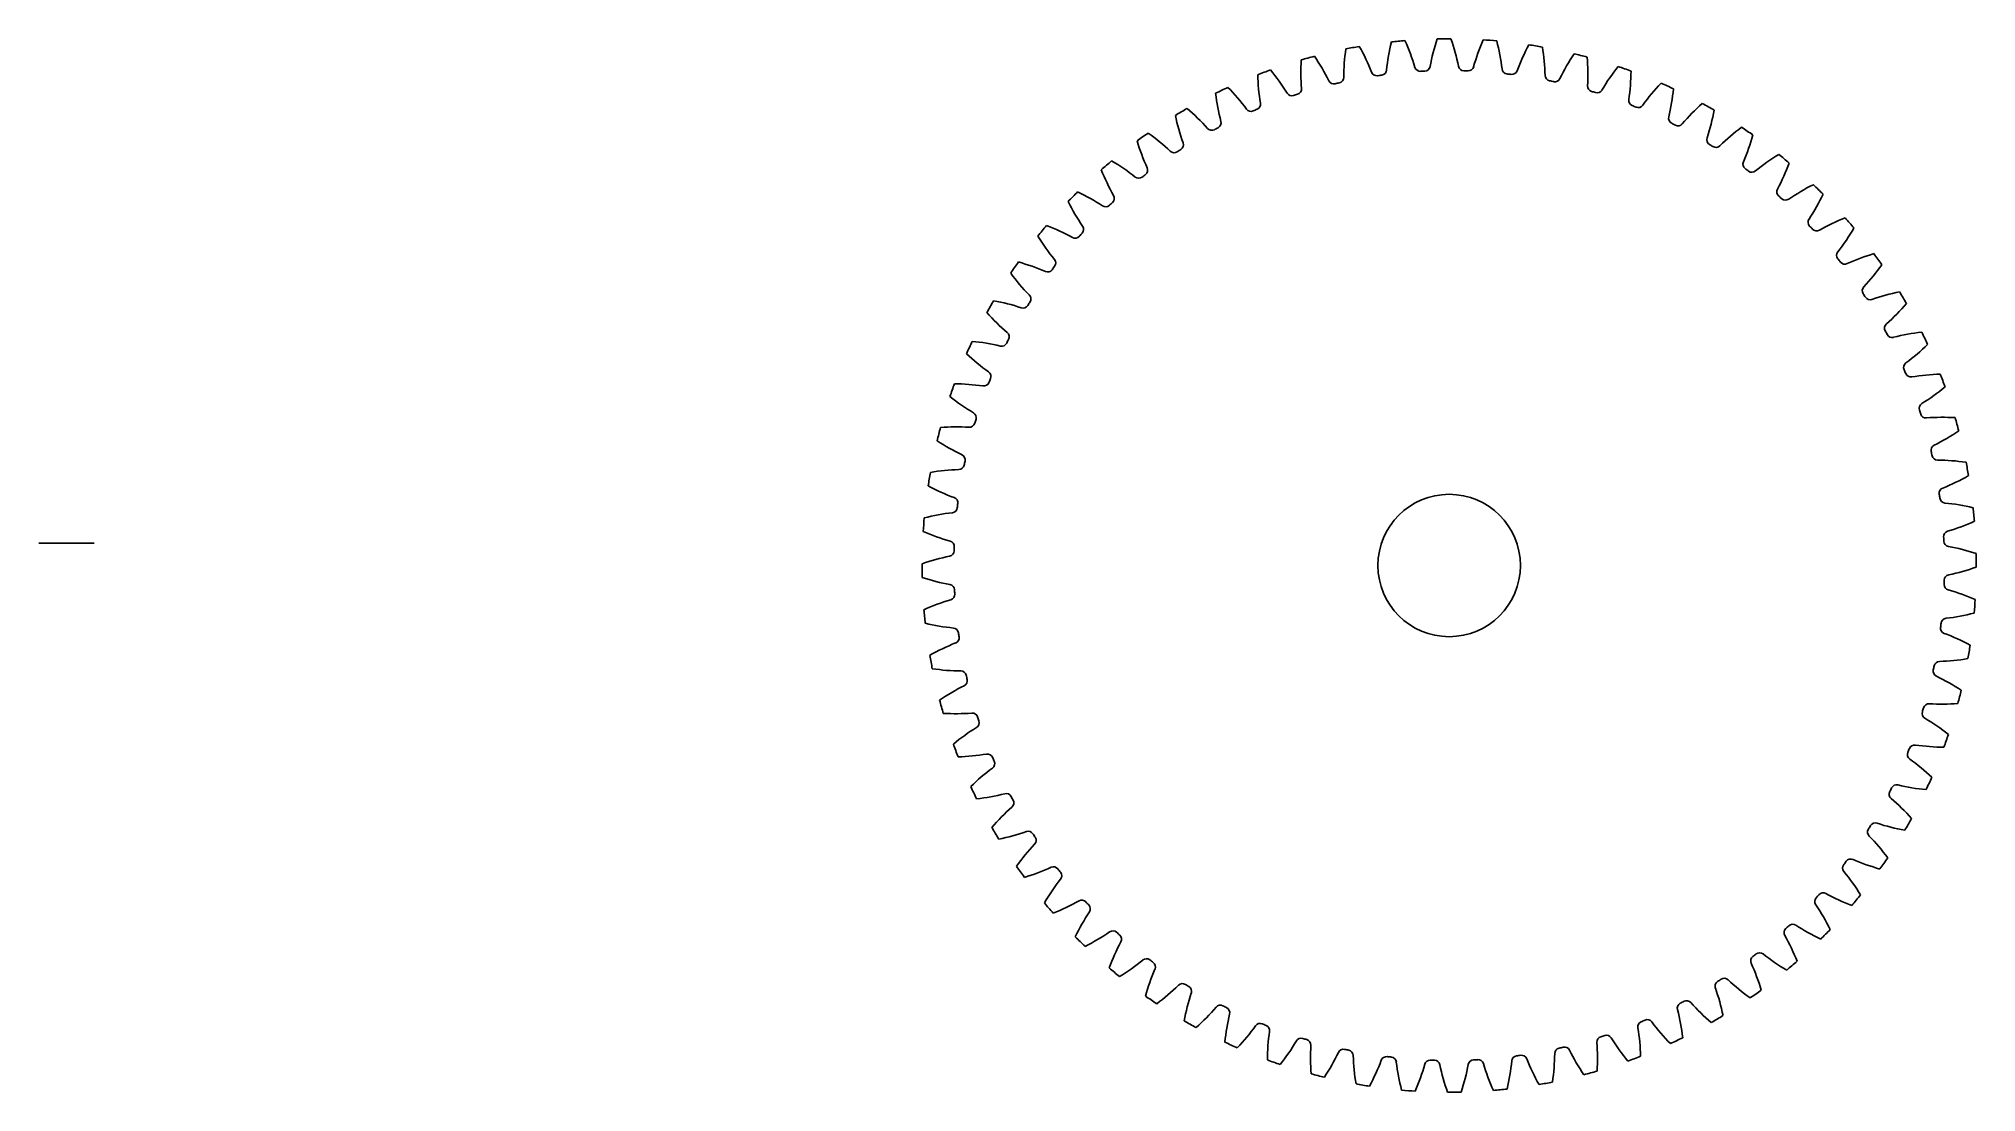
# Model space of a CAD drawing. Header units: inches. Extents: x 0.33 to 8.83, y 7.48 to 12.1.
import ezdxf

# ---------------------------------------------------------------- set-up
doc = ezdxf.new("R2010")
doc.units = ezdxf.units.IN
doc.header["$MEASUREMENT"] = 0
doc.layers.add('TITLEBLOCK', color=250, linetype='Continuous')

msp = doc.modelspace()

# ---------------------------------------------------------------- linework, layer by layer
at = {"color": 7, "linetype": 'Continuous', "lineweight": 25}
msp.add_circle((6.5155, 9.7903), 0.3125, dxfattribs=at)
for centre, radius, start, end in [((7.1298, 11.8802), 0.8928, 166.48565, 174.54278), ((6.5155, 9.7903), 2.3125, 94.82001, 96.29887), ((5.5097, 11.7225), 0.8928, 16.57609, 24.63322), ((7.3097, 11.8187), 0.8928, 161.48565, 169.54278), ((6.5155, 9.7903), 2.3125, 89.82001, 91.29887), ((5.6819, 11.8028), 0.8928, 11.57609, 19.63322), ((7.4834, 11.7418), 0.8928, 156.48565, 164.54278), ((6.5155, 9.7903), 2.3125, 84.82001, 86.29887), ((5.8605, 11.8678), 0.8928, 6.57609, 14.63322), ((7.6498, 11.65), 0.8928, 151.48565, 159.54278), ((6.5155, 9.7903), 2.3125, 79.82001, 81.29887), ((6.7576, 11.9551), 0.8928, 176.48565, 184.54278), ((6.5155, 9.7903), 2.3125, 104.82001, 106.29887), ((5.1894, 11.5185), 0.8928, 26.57609, 34.63322), ((6.9454, 11.9258), 0.8928, 171.48565, 179.54278), ((6.5155, 9.7903), 2.3125, 99.82001, 101.29887), ((5.3451, 11.6275), 0.8928, 21.57609, 29.63322), ((6.044, 11.917), 0.8928, 1.57609, 9.63322), ((7.8076, 11.544), 0.8928, 146.48565, 154.54278), ((6.5155, 9.7903), 2.3125, 74.82001, 76.29887), ((6.2312, 11.95), 0.8928, 356.57609, 4.63322), ((6.5155, 9.7903), 2.3125, 109.82001, 111.29887), ((6.568, 11.968), 0.8928, 181.48565, 189.54278), ((5.0438, 11.3963), 0.8928, 31.57609, 39.63322), ((6.0098, 11.9289), 0.0246, 206.57609, 283.30319), ((6.5155, 9.7903), 2.173, 102.81569, 103.30319), ((6.0281, 11.9331), 0.0246, 282.81569, 359.54278), ((6.1982, 11.9648), 0.0246, 201.57609, 278.30319), ((6.5155, 9.7903), 2.173, 97.81569, 98.30319), ((6.2167, 11.9674), 0.0246, 277.81569, 354.54278), ((6.3889, 11.9842), 0.0246, 196.57609, 273.30319), ((6.5155, 9.7903), 2.173, 92.81569, 93.30319), ((6.4076, 11.9852), 0.0246, 272.81569, 349.54278), ((6.5806, 11.9869), 0.0246, 191.57609, 268.30319), ((6.5155, 9.7903), 2.173, 87.81569, 88.30319), ((6.5993, 11.9863), 0.0246, 267.81569, 344.54278), ((6.7718, 11.9729), 0.0246, 186.57609, 263.30319), ((6.5155, 9.7903), 2.173, 82.81569, 83.30319), ((6.7903, 11.9706), 0.0246, 262.81569, 339.54278), ((6.961, 11.9422), 0.0246, 181.57609, 258.30319), ((6.5155, 9.7903), 2.173, 77.81569, 78.30319), ((6.9793, 11.9383), 0.0246, 257.81569, 334.54278), ((7.9555, 11.4248), 0.8928, 141.48565, 149.54278), ((6.5155, 9.7903), 2.3125, 69.82001, 71.29887), ((6.4205, 11.9665), 0.8928, 351.57609, 359.63322), ((8.0925, 11.293), 0.8928, 136.48565, 144.54278), ((6.5155, 9.7903), 2.3125, 64.82001, 66.29887), ((6.5155, 9.7903), 2.3125, 114.82001, 116.29887), ((6.378, 11.9643), 0.8928, 186.48565, 194.54278), ((4.9095, 11.2619), 0.8928, 36.57609, 44.63322), ((5.6634, 11.8159), 0.0246, 292.81569, 9.54278), ((5.8254, 11.8767), 0.0246, 211.57609, 288.30319), ((6.5155, 9.7903), 2.173, 107.81569, 108.30319), ((5.8431, 11.8825), 0.0246, 287.81569, 4.54278), ((7.1469, 11.8952), 0.0246, 176.57609, 253.30319), ((6.5155, 9.7903), 2.173, 72.81569, 73.30319), ((7.1648, 11.8897), 0.0246, 252.81569, 329.54278), ((7.3279, 11.8322), 0.0246, 171.57609, 248.30319), ((6.6105, 11.9665), 0.8928, 346.57609, 354.63322), ((8.2175, 11.1499), 0.8928, 131.48565, 139.54278), ((6.5155, 9.7903), 2.3125, 59.82001, 61.29887), ((6.5155, 9.7903), 2.3125, 119.82001, 121.29887), ((6.1891, 11.944), 0.8928, 191.48565, 199.54278), ((4.7873, 11.1164), 0.8928, 41.57609, 49.63322), ((5.4901, 11.7339), 0.0246, 297.81569, 14.54278), ((5.6462, 11.8086), 0.0246, 216.57609, 293.30319), ((6.5155, 9.7903), 2.173, 112.81569, 113.30319), ((6.5155, 9.7903), 2.173, 67.81569, 68.30319), ((7.3453, 11.8252), 0.0246, 247.81569, 324.54278), ((7.5028, 11.7536), 0.0246, 166.57609, 243.30319), ((6.5155, 9.7903), 2.173, 62.81569, 63.30319), ((6.7998, 11.95), 0.8928, 341.57609, 349.63322), ((6.5155, 9.7903), 2.3125, 124.82001, 126.29887), ((6.0026, 11.9074), 0.8928, 196.48565, 204.54278), ((4.6783, 10.9607), 0.8928, 46.57609, 54.63322), ((5.4736, 11.7251), 0.0246, 221.57609, 298.30319), ((6.5155, 9.7903), 2.173, 117.81569, 118.30319), ((7.5195, 11.7451), 0.0246, 242.81569, 319.54278), ((7.6702, 11.6601), 0.0246, 161.57609, 238.30319), ((8.3295, 10.9964), 0.8928, 126.48565, 134.54278), ((6.5155, 9.7903), 2.3125, 54.82001, 56.29887), ((6.987, 11.917), 0.8928, 336.57609, 344.63322), ((6.5155, 9.7903), 2.3125, 129.82001, 131.29887), ((4.5833, 10.7961), 0.8928, 51.57609, 59.63322), ((5.3089, 11.627), 0.0246, 226.57609, 303.30319), ((6.5155, 9.7903), 2.173, 122.81569, 123.30319), ((5.3246, 11.6372), 0.0246, 302.81569, 19.54278), ((6.5155, 9.7903), 2.173, 57.81569, 58.30319), ((7.686, 11.6502), 0.0246, 237.81569, 314.54278), ((7.8287, 11.5523), 0.0246, 156.57609, 233.30319), ((8.4277, 10.8337), 0.8928, 121.48565, 129.54278), ((6.5155, 9.7903), 2.3125, 49.82001, 51.29887), ((5.82, 11.8546), 0.8928, 201.48565, 209.54278), ((5.1534, 11.5148), 0.0246, 231.57609, 308.30319), ((6.5155, 9.7903), 2.173, 127.81569, 128.30319), ((5.1681, 11.5263), 0.0246, 307.81569, 24.54278), ((6.5155, 9.7903), 2.173, 52.81569, 53.30319), ((7.8437, 11.5411), 0.0246, 232.81569, 309.54278), ((7.1705, 11.8678), 0.8928, 331.57609, 339.63322), ((6.5155, 9.7903), 2.3125, 134.82001, 136.29887), ((4.503, 10.6239), 0.8928, 56.57609, 64.63322), ((5.0219, 11.4023), 0.0246, 312.81569, 29.54278), ((7.9773, 11.4312), 0.0246, 151.57609, 228.30319), ((6.5155, 9.7903), 2.173, 47.81569, 48.30319), ((7.9912, 11.4187), 0.0246, 227.81569, 304.54278), ((8.5114, 10.663), 0.8928, 116.48565, 124.54278), ((7.3491, 11.8028), 0.8928, 326.57609, 334.63322), ((6.5155, 9.7903), 2.3125, 44.82001, 46.29887), ((5.6428, 11.7861), 0.8928, 206.48565, 214.54278), ((5.0083, 11.3895), 0.0246, 236.57609, 313.30319), ((6.5155, 9.7903), 2.173, 132.81569, 133.30319), ((8.1147, 11.2975), 0.0246, 146.57609, 223.30319), ((8.5798, 10.4858), 0.8928, 111.48565, 119.54278), ((6.5155, 9.7903), 2.3125, 39.82001, 41.29887), ((6.5155, 9.7903), 2.3125, 139.82001, 141.29887), ((5.4721, 11.7025), 0.8928, 211.48565, 219.54278), ((4.438, 10.4453), 0.8928, 61.57609, 69.63322), ((4.8746, 11.2521), 0.0246, 241.57609, 318.30319), ((6.5155, 9.7903), 2.173, 137.81569, 138.30319), ((4.8871, 11.266), 0.0246, 317.81569, 34.54278), ((6.5155, 9.7903), 2.173, 42.81569, 43.30319), ((8.1275, 11.2838), 0.0246, 222.81569, 299.54278), ((7.5213, 11.7225), 0.8928, 321.57609, 329.63322), ((8.24, 11.1524), 0.0246, 141.57609, 218.30319), ((6.5155, 9.7903), 2.173, 37.81569, 38.30319), ((8.6326, 10.3032), 0.8928, 106.48565, 114.54278), ((6.5155, 9.7903), 2.3125, 34.82001, 36.29887), ((6.5155, 9.7903), 2.3125, 144.82001, 146.29887), ((5.3094, 11.6043), 0.8928, 216.48565, 224.54278), ((4.3888, 10.2618), 0.8928, 66.57609, 74.63322), ((4.7535, 11.1035), 0.0246, 246.57609, 323.30319), ((6.5155, 9.7903), 2.173, 142.81569, 143.30319), ((4.7647, 11.1185), 0.0246, 322.81569, 39.54278), ((8.2515, 11.1377), 0.0246, 217.81569, 294.54278), ((7.6859, 11.6275), 0.8928, 316.57609, 324.63322), ((4.6556, 10.9608), 0.0246, 327.81569, 44.54278), ((8.3522, 10.9969), 0.0246, 136.57609, 213.30319), ((6.5155, 9.7903), 2.173, 32.81569, 33.30319), ((8.3624, 10.9812), 0.0246, 212.81569, 289.54278), ((8.6692, 10.1167), 0.8928, 101.48565, 109.54278), ((6.5155, 9.7903), 2.3125, 29.82001, 31.29887), ((6.5155, 9.7903), 2.3125, 149.82001, 151.29887), ((5.1559, 11.4923), 0.8928, 221.48565, 229.54278), ((4.3558, 10.0746), 0.8928, 71.57609, 79.63322), ((4.6457, 10.9449), 0.0246, 251.57609, 328.30319), ((6.5155, 9.7903), 2.173, 147.81569, 148.30319), ((7.8416, 11.5185), 0.8928, 311.57609, 319.63322), ((4.5607, 10.7943), 0.0246, 332.81569, 49.54278), ((8.4503, 10.8322), 0.0246, 131.57609, 208.30319), ((6.5155, 9.7903), 2.173, 27.81569, 28.30319), ((8.4591, 10.8157), 0.0246, 207.81569, 284.54278), ((8.6895, 9.9278), 0.8928, 96.48565, 104.54278), ((6.5155, 9.7903), 2.3125, 24.82001, 26.29887), ((6.5155, 9.7903), 2.3125, 154.82001, 156.29887), ((5.0128, 11.3673), 0.8928, 226.48565, 234.54278), ((4.3392, 9.8853), 0.8928, 76.57609, 84.63322), ((4.5522, 10.7776), 0.0246, 256.57609, 333.30319), ((6.5155, 9.7903), 2.173, 152.81569, 153.30319), ((7.9872, 11.3963), 0.8928, 306.57609, 314.63322), ((4.4806, 10.6201), 0.0246, 337.81569, 54.54278), ((8.5338, 10.6596), 0.0246, 126.57609, 203.30319), ((6.5155, 9.7903), 2.173, 22.81569, 23.30319), ((8.5411, 10.6424), 0.0246, 202.81569, 279.54278), ((8.6932, 9.7378), 0.8928, 91.48565, 99.54278), ((6.5155, 9.7903), 2.3125, 19.82001, 21.29887), ((6.5155, 9.7903), 2.3125, 159.82001, 161.29887), ((4.3392, 9.6953), 0.8928, 81.57609, 89.63322), ((4.4736, 10.6027), 0.0246, 261.57609, 338.30319), ((6.5155, 9.7903), 2.173, 157.81569, 158.30319), ((8.1215, 11.2619), 0.8928, 301.57609, 309.63322), ((4.881, 11.2303), 0.8928, 231.48565, 239.54278), ((4.416, 10.4395), 0.0246, 342.81569, 59.54278), ((8.6019, 10.4804), 0.0246, 121.57609, 198.30319), ((6.5155, 9.7903), 2.173, 17.81569, 18.30319), ((6.5155, 9.7903), 2.3125, 164.82001, 166.29887), ((4.3558, 9.506), 0.8928, 86.57609, 94.63322), ((4.4106, 10.4217), 0.0246, 266.57609, 343.30319), ((6.5155, 9.7903), 2.173, 162.81569, 163.30319), ((8.6077, 10.4626), 0.0246, 197.81569, 274.54278), ((8.6803, 9.5482), 0.8928, 86.48565, 94.54278), ((8.2437, 11.1164), 0.8928, 296.57609, 304.63322), ((6.5155, 9.7903), 2.3125, 14.82001, 16.29887), ((4.7618, 11.0824), 0.8928, 236.48565, 244.54278), ((8.6541, 10.296), 0.0246, 116.57609, 193.30319), ((6.5155, 9.7903), 2.173, 12.81569, 13.30319), ((4.3888, 9.3188), 0.8928, 91.57609, 99.63322), ((4.3636, 10.2358), 0.0246, 271.57609, 348.30319), ((4.3674, 10.2541), 0.0246, 347.81569, 64.54278), ((6.5155, 9.7903), 2.173, 167.81569, 168.30319), ((8.6583, 10.2777), 0.0246, 192.81569, 269.54278), ((8.651, 9.3604), 0.8928, 81.48565, 89.54278), ((6.5155, 9.7903), 2.3125, 9.82001, 11.29887), ((6.5155, 9.7903), 2.3125, 169.82001, 171.29887), ((4.6558, 10.9246), 0.8928, 241.48565, 249.54278), ((8.69, 10.1076), 0.0246, 111.57609, 188.30319), ((8.3527, 10.9607), 0.8928, 291.57609, 299.63322), ((4.3329, 10.0466), 0.0246, 276.57609, 353.30319), ((4.3352, 10.0651), 0.0246, 352.81569, 69.54278), ((6.5155, 9.7903), 2.173, 172.81569, 173.30319), ((6.5155, 9.7903), 2.173, 7.81569, 8.30319), ((8.6927, 10.0891), 0.0246, 187.81569, 264.54278), ((8.6054, 9.1759), 0.8928, 76.48565, 84.54278), ((6.5155, 9.7903), 2.3125, 4.82001, 6.29887), ((6.5155, 9.7903), 2.3125, 174.82001, 176.29887), ((4.438, 9.1352), 0.8928, 96.57609, 104.63322), ((8.4477, 10.7961), 0.8928, 286.57609, 294.63322), ((4.564, 10.7582), 0.8928, 246.48565, 254.54278), ((4.3195, 9.874), 0.0246, 357.81569, 74.54278), ((6.5155, 9.7903), 2.173, 177.81569, 178.30319), ((8.7094, 9.9169), 0.0246, 106.57609, 183.30319), ((6.5155, 9.7903), 2.173, 2.81569, 3.30319), ((8.7104, 9.8982), 0.0246, 182.81569, 259.54278), ((8.5439, 8.9961), 0.8928, 71.48565, 79.54278), ((4.503, 8.9567), 0.8928, 101.57609, 109.63322), ((6.5155, 9.7903), 2.3125, 179.82001, 181.29887), ((4.3189, 9.8554), 0.0246, 281.57609, 358.30319), ((8.528, 10.6239), 0.8928, 281.57609, 289.63322), ((6.5155, 9.7903), 2.3125, 359.82001, 1.29887), ((4.4871, 10.5844), 0.8928, 251.48565, 259.54278), ((4.3206, 9.6823), 0.0246, 2.81569, 79.54278), ((6.5155, 9.7903), 2.173, 357.81569, 358.30319), ((8.7115, 9.7065), 0.0246, 177.81569, 254.54278), ((8.7121, 9.7252), 0.0246, 101.57609, 178.30319), ((4.5833, 8.7844), 0.8928, 106.57609, 114.63322), ((4.3216, 9.6637), 0.0246, 286.57609, 3.30319), ((6.5155, 9.7903), 2.173, 182.81569, 183.30319), ((8.467, 8.8224), 0.8928, 66.48565, 74.54278), ((6.5155, 9.7903), 2.3125, 354.82001, 356.29887), ((6.5155, 9.7903), 2.3125, 184.82001, 186.29887), ((4.4256, 10.4046), 0.8928, 256.48565, 264.54278), ((6.5155, 9.7903), 2.173, 352.81569, 353.30319), ((8.6981, 9.534), 0.0246, 96.57609, 173.30319), ((8.593, 10.4453), 0.8928, 276.57609, 284.63322), ((4.6783, 8.6199), 0.8928, 111.57609, 119.63322), ((4.3384, 9.4914), 0.0246, 7.81569, 84.54278), ((4.341, 9.4729), 0.0246, 291.57609, 8.30319), ((6.5155, 9.7903), 2.173, 187.81569, 188.30319), ((8.6958, 9.5155), 0.0246, 172.81569, 249.54278), ((8.3752, 8.656), 0.8928, 61.48565, 69.54278), ((6.5155, 9.7903), 2.3125, 349.82001, 351.29887), ((6.5155, 9.7903), 2.3125, 189.82001, 191.29887), ((8.6674, 9.3448), 0.0246, 91.57609, 168.30319), ((8.6422, 10.2618), 0.8928, 271.57609, 279.63322), ((4.38, 10.2201), 0.8928, 261.48565, 269.54278), ((4.3727, 9.3028), 0.0246, 12.81569, 89.54278), ((4.3769, 9.2846), 0.0246, 296.57609, 13.30319), ((6.5155, 9.7903), 2.173, 192.81569, 193.30319), ((8.6636, 9.3265), 0.0246, 167.81569, 244.54278), ((6.5155, 9.7903), 2.173, 347.81569, 348.30319), ((8.2693, 8.4982), 0.8928, 56.48565, 64.54278), ((4.7873, 8.4642), 0.8928, 116.57609, 124.63322), ((6.5155, 9.7903), 2.3125, 194.82001, 196.29887), ((8.6204, 9.1589), 0.0246, 86.57609, 163.30319), ((8.6752, 10.0746), 0.8928, 266.57609, 274.63322), ((6.5155, 9.7903), 2.3125, 344.82001, 346.29887), ((4.3507, 10.0324), 0.8928, 266.48565, 274.54278), ((4.4233, 9.1179), 0.0246, 17.81569, 94.54278), ((4.4291, 9.1002), 0.0246, 301.57609, 18.30319), ((6.5155, 9.7903), 2.173, 197.81569, 198.30319), ((8.615, 9.141), 0.0246, 162.81569, 239.54278), ((6.5155, 9.7903), 2.173, 342.81569, 343.30319), ((8.15, 8.3503), 0.8928, 51.48565, 59.54278), ((4.9095, 8.3186), 0.8928, 121.57609, 129.63322), ((6.5155, 9.7903), 2.3125, 339.82001, 341.29887), ((6.5155, 9.7903), 2.3125, 199.82001, 201.29887), ((4.3378, 9.8428), 0.8928, 271.48565, 279.54278), ((4.4899, 8.9381), 0.0246, 22.81569, 99.54278), ((4.4972, 8.9209), 0.0246, 306.57609, 23.30319), ((6.5155, 9.7903), 2.173, 202.81569, 203.30319), ((8.5504, 8.9605), 0.0246, 157.81569, 234.54278), ((6.5155, 9.7903), 2.173, 337.81569, 338.30319), ((8.5574, 8.9779), 0.0246, 81.57609, 158.30319), ((8.0182, 8.2133), 0.8928, 46.48565, 54.54278), ((8.6918, 9.8853), 0.8928, 261.57609, 269.63322), ((5.0438, 8.1843), 0.8928, 126.57609, 134.63322), ((6.5155, 9.7903), 2.3125, 334.82001, 336.29887), ((6.5155, 9.7903), 2.3125, 204.82001, 206.29887), ((4.3415, 9.6528), 0.8928, 276.48565, 284.54278), ((4.5719, 8.7648), 0.0246, 27.81569, 104.54278), ((6.5155, 9.7903), 2.173, 207.81569, 208.30319), ((4.5807, 8.7483), 0.0246, 311.57609, 28.30319), ((8.4703, 8.7863), 0.0246, 152.81569, 229.54278), ((6.5155, 9.7903), 2.173, 332.81569, 333.30319), ((7.8751, 8.0883), 0.8928, 41.48565, 49.54278), ((8.4788, 8.803), 0.0246, 76.57609, 153.30319), ((8.6918, 9.6953), 0.8928, 256.57609, 264.63322), ((5.1894, 8.0621), 0.8928, 131.57609, 139.63322), ((6.5155, 9.7903), 2.3125, 329.82001, 331.29887), ((6.5155, 9.7903), 2.3125, 209.82001, 211.29887), ((4.3618, 9.4638), 0.8928, 281.48565, 289.54278), ((4.6686, 8.5993), 0.0246, 32.81569, 109.54278), ((6.5155, 9.7903), 2.173, 212.81569, 213.30319), ((4.6788, 8.5837), 0.0246, 316.57609, 33.30319), ((8.3754, 8.6198), 0.0246, 147.81569, 224.54278), ((6.5155, 9.7903), 2.173, 327.81569, 328.30319), ((7.7216, 7.9763), 0.8928, 36.48565, 44.54278), ((8.3853, 8.6356), 0.0246, 71.57609, 148.30319), ((8.6752, 9.506), 0.8928, 251.57609, 259.63322), ((5.3451, 7.9531), 0.8928, 136.57609, 144.63322), ((8.2775, 8.4771), 0.0246, 66.57609, 143.30319), ((6.5155, 9.7903), 2.3125, 324.82001, 326.29887), ((6.5155, 9.7903), 2.3125, 214.82001, 216.29887), ((4.3984, 9.2774), 0.8928, 286.48565, 294.54278), ((4.7795, 8.4429), 0.0246, 37.81569, 114.54278), ((6.5155, 9.7903), 2.173, 217.81569, 218.30319), ((4.791, 8.4282), 0.0246, 321.57609, 38.30319), ((8.2663, 8.4621), 0.0246, 142.81569, 219.54278), ((6.5155, 9.7903), 2.173, 322.81569, 323.30319), ((7.5589, 7.8781), 0.8928, 31.48565, 39.54278), ((8.6422, 9.3188), 0.8928, 246.57609, 254.63322), ((5.5097, 7.8581), 0.8928, 141.57609, 149.63322), ((8.1439, 8.3146), 0.0246, 137.81569, 214.54278), ((6.5155, 9.7903), 2.173, 317.81569, 318.30319), ((8.1564, 8.3285), 0.0246, 61.57609, 138.30319), ((8.593, 9.1352), 0.8928, 241.57609, 249.63322), ((6.5155, 9.7903), 2.3125, 319.82001, 321.29887), ((6.5155, 9.7903), 2.3125, 219.82001, 221.29887), ((4.4512, 9.0948), 0.8928, 291.48565, 299.54278), ((5.6819, 7.7778), 0.8928, 146.57609, 154.63322), ((4.9035, 8.2967), 0.0246, 42.81569, 119.54278), ((6.5155, 9.7903), 2.173, 222.81569, 223.30319), ((4.9163, 8.2831), 0.0246, 326.57609, 43.30319), ((7.3883, 7.7944), 0.8928, 26.48565, 34.54278), ((4.5196, 8.9175), 0.8928, 296.48565, 304.54278), ((5.0398, 8.1619), 0.0246, 47.81569, 124.54278), ((6.5155, 9.7903), 2.173, 227.81569, 228.30319), ((5.0537, 8.1494), 0.0246, 331.57609, 48.30319), ((8.0091, 8.1783), 0.0246, 132.81569, 209.54278), ((7.211, 7.726), 0.8928, 21.48565, 29.54278), ((6.5155, 9.7903), 2.173, 312.81569, 313.30319), ((8.0227, 8.191), 0.0246, 56.57609, 133.30319), ((8.528, 8.9567), 0.8928, 236.57609, 244.63322), ((6.5155, 9.7903), 2.3125, 314.82001, 316.29887), ((6.5155, 9.7903), 2.3125, 224.82001, 226.29887), ((5.8605, 7.7128), 0.8928, 151.57609, 159.63322), ((6.5155, 9.7903), 2.173, 307.81569, 308.30319), ((7.8776, 8.0658), 0.0246, 51.57609, 128.30319), ((8.4477, 8.7844), 0.8928, 231.57609, 239.63322), ((6.5155, 9.7903), 2.3125, 229.82001, 231.29887), ((4.6033, 8.7469), 0.8928, 301.48565, 309.54278), ((5.1873, 8.0395), 0.0246, 52.81569, 129.54278), ((6.044, 7.6636), 0.8928, 156.57609, 164.63322), ((6.5155, 9.7903), 2.173, 232.81569, 233.30319), ((5.2023, 8.0283), 0.0246, 336.57609, 53.30319), ((7.8629, 8.0542), 0.0246, 127.81569, 204.54278), ((7.0284, 7.6732), 0.8928, 16.48565, 24.54278), ((6.5155, 9.7903), 2.3125, 309.82001, 311.29887), ((4.7015, 8.5842), 0.8928, 306.48565, 314.54278), ((5.345, 7.9304), 0.0246, 57.81569, 134.54278), ((6.2312, 7.6306), 0.8928, 161.57609, 169.63322), ((6.5155, 9.7903), 2.173, 237.81569, 238.30319), ((5.3609, 7.9205), 0.0246, 341.57609, 58.30319), ((7.7064, 7.9434), 0.0246, 122.81569, 199.54278), ((6.842, 7.6366), 0.8928, 11.48565, 19.54278), ((6.5155, 9.7903), 2.173, 302.81569, 303.30319), ((7.7221, 7.9536), 0.0246, 46.57609, 123.30319), ((8.3527, 8.6199), 0.8928, 226.57609, 234.63322), ((6.5155, 9.7903), 2.3125, 304.82001, 306.29887), ((6.5155, 9.7903), 2.3125, 234.82001, 236.29887), ((4.8135, 8.4307), 0.8928, 311.48565, 319.54278), ((5.5115, 7.8355), 0.0246, 62.81569, 139.54278), ((6.5155, 9.7903), 2.173, 242.81569, 243.30319), ((6.4205, 7.614), 0.8928, 166.57609, 174.63322), ((5.5282, 7.827), 0.0246, 346.57609, 63.30319), ((7.5409, 7.8466), 0.0246, 117.81569, 194.54278), ((6.653, 7.6163), 0.8928, 6.48565, 14.54278), ((6.5155, 9.7903), 2.173, 297.81569, 298.30319), ((7.5574, 7.8554), 0.0246, 41.57609, 118.30319), ((8.2437, 8.4642), 0.8928, 221.57609, 229.63322), ((6.5155, 9.7903), 2.3125, 239.82001, 241.29887), ((4.9385, 8.2875), 0.8928, 316.48565, 324.54278), ((5.6857, 7.7554), 0.0246, 67.81569, 144.54278), ((6.5155, 9.7903), 2.173, 247.81569, 248.30319), ((5.7031, 7.7484), 0.0246, 351.57609, 68.30319), ((6.6105, 7.614), 0.8928, 171.57609, 179.63322), ((7.3676, 7.7647), 0.0246, 112.81569, 189.54278), ((6.463, 7.6126), 0.8928, 1.48565, 9.54278), ((6.5155, 9.7903), 2.173, 292.81569, 293.30319), ((7.3849, 7.772), 0.0246, 36.57609, 113.30319), ((8.1215, 8.3186), 0.8928, 216.57609, 224.63322), ((6.5155, 9.7903), 2.3125, 299.82001, 301.29887), ((6.5155, 9.7903), 2.3125, 244.82001, 246.29887), ((5.0755, 8.1558), 0.8928, 321.48565, 329.54278), ((5.8662, 7.6908), 0.0246, 72.81569, 149.54278), ((6.5155, 9.7903), 2.173, 252.81569, 253.30319), ((5.8841, 7.6854), 0.0246, 356.57609, 73.30319), ((6.7998, 7.6306), 0.8928, 176.57609, 184.63322), ((5.2234, 8.0365), 0.8928, 326.48565, 334.54278), ((6.0517, 7.6422), 0.0246, 77.81569, 154.54278), ((6.5155, 9.7903), 2.173, 257.81569, 258.30319), ((6.07, 7.6384), 0.0246, 1.57609, 78.30319), ((7.003, 7.6475), 0.0246, 102.81569, 179.54278), ((6.5155, 9.7903), 2.173, 282.81569, 283.30319), ((7.0212, 7.6517), 0.0246, 26.57609, 103.30319), ((7.8416, 8.0621), 0.8928, 206.57609, 214.63322), ((7.1879, 7.6981), 0.0246, 107.81569, 184.54278), ((6.2734, 7.6255), 0.8928, 356.48565, 4.54278), ((6.5155, 9.7903), 2.173, 287.81569, 288.30319), ((7.2056, 7.7039), 0.0246, 31.57609, 108.30319), ((7.9872, 8.1843), 0.8928, 211.57609, 219.63322), ((6.5155, 9.7903), 2.3125, 294.82001, 296.29887), ((6.5155, 9.7903), 2.3125, 249.82001, 251.29887), ((6.987, 7.6636), 0.8928, 181.57609, 189.63322), ((5.3812, 7.9306), 0.8928, 331.48565, 339.54278), ((6.2407, 7.61), 0.0246, 82.81569, 159.54278), ((6.5155, 9.7903), 2.173, 262.81569, 263.30319), ((6.2592, 7.6077), 0.0246, 6.57609, 83.30319), ((7.1705, 7.7128), 0.8928, 186.57609, 194.63322), ((5.5476, 7.8388), 0.8928, 336.48565, 344.54278), ((6.4317, 7.5943), 0.0246, 87.81569, 164.54278), ((6.5155, 9.7903), 2.173, 267.81569, 268.30319), ((6.4504, 7.5937), 0.0246, 11.57609, 88.30319), ((7.3491, 7.7778), 0.8928, 191.57609, 199.63322), ((5.7213, 7.7619), 0.8928, 341.48565, 349.54278), ((6.6235, 7.5954), 0.0246, 92.81569, 169.54278), ((6.5155, 9.7903), 2.173, 272.81569, 273.30319), ((6.6421, 7.5964), 0.0246, 16.57609, 93.30319), ((7.5213, 7.8581), 0.8928, 196.57609, 204.63322), ((5.9012, 7.7004), 0.8928, 346.48565, 354.54278), ((6.8143, 7.6131), 0.0246, 97.81569, 174.54278), ((6.5155, 9.7903), 2.173, 277.81569, 278.30319), ((6.8329, 7.6158), 0.0246, 21.57609, 98.30319), ((7.6859, 7.9531), 0.8928, 201.57609, 209.63322), ((6.0856, 7.6548), 0.8928, 351.48565, 359.54278), ((6.5155, 9.7903), 2.3125, 284.82001, 286.29887), ((6.5155, 9.7903), 2.3125, 289.82001, 291.29887), ((6.5155, 9.7903), 2.3125, 254.82001, 256.29887), ((6.5155, 9.7903), 2.3125, 259.82001, 261.29887), ((6.5155, 9.7903), 2.3125, 264.82001, 266.29887), ((6.5155, 9.7903), 2.3125, 274.82001, 276.29887), ((6.5155, 9.7903), 2.3125, 279.82001, 281.29887), ((6.5155, 9.7903), 2.3125, 269.82001, 271.29887)]:
    msp.add_arc(centre, radius, start, end, dxfattribs=at)
at = {"layer": 'TITLEBLOCK'}
msp.add_line((0.3273, 9.8886), (0.5698, 9.8886), dxfattribs=at)

doc.saveas('drawing.dxf')
